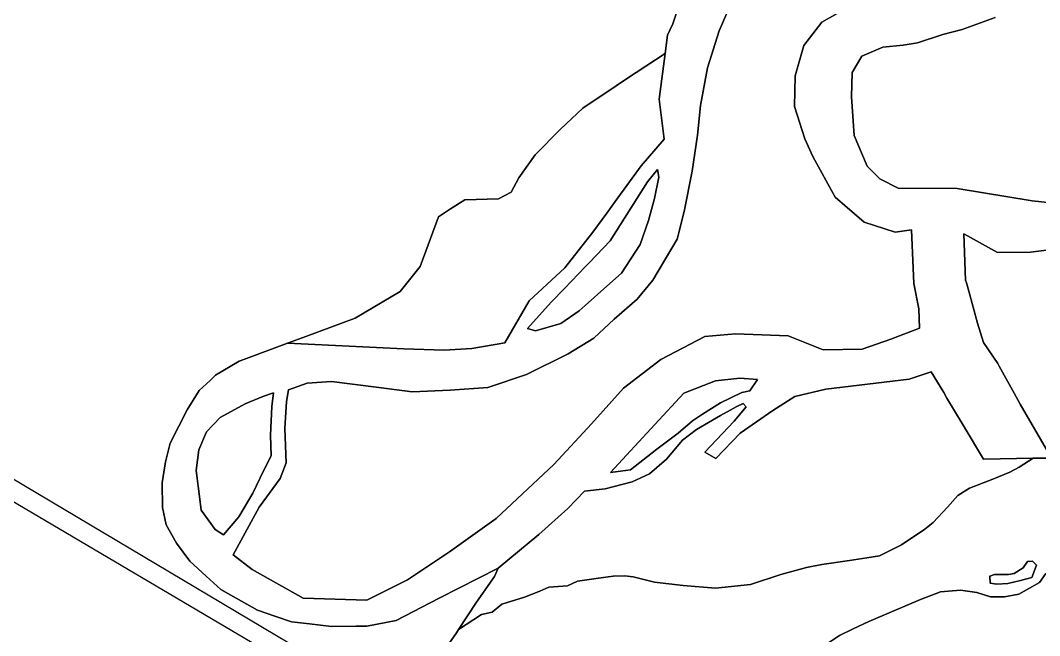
# Model space of a CAD drawing. Header units: inches. Extents: x 288635 to 1232953, y 676945 to 1655780.
# Drawn here: x 469572 to 488074, y 1269224 to 1280392 of the extents above; entities that cross this region are included whole.
import ezdxf

# ---------------------------------------------------------------- set-up
doc = ezdxf.new("R2010")
doc.units = ezdxf.units.IN
doc.header["$MEASUREMENT"] = 0
doc.layers.add('Images', color=7, linetype='Continuous')
picture_1 = doc.add_image_def('image6.jpg', size_in_pixel=(2592, 3907))
picture_2 = doc.add_image_def('image7.jpg', size_in_pixel=(2590, 3729))

msp = doc.modelspace()

# ---------------------------------------------------------------- linework, layer by layer
at = {"color": 1}
for points in [[(488218.0943, 1272448.0462), (487958.4018, 1272443.5101), (487054.7719, 1272427.7261), (486704.2512, 1273017.0073), (486670.2549, 1273073.8231), (486392.927, 1273537.3026), (486333.4105, 1273636.7686), (486107.7311, 1274014.0863), (485704.7592, 1273879.7624), (484195.3037, 1273695.6824), (483631.5667, 1273562.4205), (483230.2459, 1273308.42), (482640.9647, 1272896.9391), (482193.9238, 1272439.7382), (481995.8034, 1272551.4984), (482529.2045, 1273115.3796), (482747.6449, 1273379.5401), (482691.7648, 1273435.4202), (482574.9246, 1273384.6201), (482280.284, 1273222.0598), (481848.4831, 1272968.0593), (481589.4026, 1272769.9389), (481299.842, 1272429.5782), (480995.0414, 1272160.3377), (480675.0008, 1272013.0174), (480187.3198, 1271891.0971), (479811.9475, 1271847.7583), (479507.1469, 1271530.2577), (478986.4458, 1271060.3567), (478244.1013, 1270449.971), (477177.2991, 1269903.87), (476396.2476, 1269497.4691), (475862.8465, 1269395.8689), (475658.8154, 1269393.8488), (475221.4952, 1269389.5189), (474818.0088, 1269435.1304), (474491.2438, 1269472.0691), (474189.5082, 1269577.8321), (473875.2925, 1269687.9695), (473393.7605, 1269958.5447), (473208.5412, 1270062.6203), (472944.1832, 1270305.9498), (472649.7401, 1270576.9713), (472407.3813, 1270905.0553), (472216.8809, 1271233.1393), (472153.3808, 1271550.6399), (472148.0891, 1271995.1408), (472206.2975, 1272376.1416), (472290.9644, 1272720.1006), (472600.5014, 1273321.1935), (472820.1321, 1273672.6025), (473014.5926, 1273856.6455), (473116.466, 1273953.0614), (473545.0919, 1274207.0619), (473630.1473, 1274238.6327), (474423.2462, 1274533.0144), (476533.3064, 1274431.2311), (477264.4123, 1274405.0414), (477767.2434, 1274438.5635), (478364.1446, 1274540.1637), (478808.6455, 1275302.1652), (479456.3468, 1275899.0664), (479964.3478, 1276546.7677), (480215.4376, 1276892.0162), (480370.7486, 1277105.5688), (480840.6495, 1277753.2701), (481259.7504, 1278235.8711), (481170.8502, 1278959.7725), (481277.2907, 1279791.8981), (481320.8194, 1280121.4725), (481413.9746, 1280332.0309), (481655.0243, 1281031.9686)], [(481655.0243, 1281031.9686), (481413.9746, 1280332.0309), (481320.8194, 1280121.4725), (481277.2907, 1279791.8981), (480576.1434, 1279328.8763), (480384.4406, 1279201.457), (479780.8043, 1278800.2377), (479374.4035, 1278419.237), (478917.2026, 1277949.336), (478618.752, 1277536.5852), (478479.0517, 1277276.2347), (478250.4513, 1277155.5845), (477640.8501, 1277136.5344), (477380.4995, 1276971.4341), (477164.5991, 1276825.3838), (476828.0484, 1275923.682), (476468.5631, 1275473.0583), (475651.1794, 1274984.9384), (474756.886, 1274656.8545), (474423.2462, 1274533.0144), (473630.1473, 1274238.6327), (473545.0919, 1274207.0619), (473116.466, 1273953.0614), (473014.5926, 1273856.6455), (472820.1321, 1273672.6025), (472600.5014, 1273321.1935), (472290.9644, 1272720.1006), (472206.2975, 1272376.1416), (472148.0891, 1271995.1408), (472153.3808, 1271550.6399), (472216.8809, 1271233.1393), (472407.3813, 1270905.0553), (472649.7401, 1270576.9713), (472944.1832, 1270305.9498), (473208.5412, 1270062.6203), (473393.7605, 1269958.5447), (473875.2925, 1269687.9695), (474189.5082, 1269577.8321), (474491.2438, 1269472.0691), (474818.0088, 1269435.1304), (475221.4952, 1269389.5189), (475658.8154, 1269393.8488), (475862.8465, 1269395.8689), (476396.2476, 1269497.4691), (477177.2991, 1269903.87), (478244.1013, 1270449.971), (478180.6011, 1270297.5707), (477850.4005, 1269834.0198), (477525.2864, 1269332.0892), (477488.4498, 1269275.2187), (477221.7492, 1268894.2179)], [(482472.6028, 1280707.296), (482254.1623, 1280204.375), (482045.8819, 1279533.8137), (481918.8817, 1278848.0123), (481863.0016, 1278309.5312), (481766.4814, 1277654.2099), (481619.1611, 1276922.6885), (481497.2408, 1276419.7675), (481055.28, 1275678.086), (480765.7194, 1275332.6453), (480349.1585, 1274966.8846), (479983.3978, 1274626.5239), (479516.0369, 1274342.0433), (478759.1154, 1273966.1226), (478058.074, 1273727.3621), (477372.2726, 1273681.642), (476686.4712, 1273651.1619), (476081.95, 1273727.3621), (475218.3483, 1273839.1223), (474776.3874, 1273808.6422), (474441.1067, 1273686.722), (474405.5467, 1273473.3616), (474375.0666, 1272985.6806), (474395.3866, 1272360.8393), (474288.7064, 1272076.3588), (473906.4357, 1271555.6577), (473436.5347, 1270692.056), (473779.4354, 1270425.3555), (474706.5373, 1269904.6544), (475862.2396, 1269866.5544), (476598.841, 1270234.8551), (477360.8426, 1270742.8561), (478211.7443, 1271352.4573), (479253.1463, 1272330.3593), (479938.9477, 1273066.9608), (480523.1489, 1273714.662), (481196.2502, 1274235.3631), (481996.3518, 1274654.4639), (482555.1529, 1274705.264), (483507.6549, 1274667.164), (484142.6561, 1274413.1634), (484853.8575, 1274425.8635), (485374.5586, 1274603.6638), (485893.3238, 1274803.3396), (485881.2896, 1275155.6916), (485789.8494, 1275617.9725), (485747.3733, 1276591.2525), (485453.6868, 1276550.273), (484886.419, 1276728.0734), (484361.4846, 1277185.2743), (483955.0838, 1277921.8758), (483811.1502, 1278243.6097), (483624.8832, 1278827.8109), (483636.1015, 1279383.437), (483796.9685, 1279933.7715), (484118.7025, 1280357.1056), (484592.8368, 1280628.0395)], [(484592.8368, 1280628.0395), (484118.7025, 1280357.1056), (483796.9685, 1279933.7715), (483636.1015, 1279383.437), (483624.8832, 1278827.8109), (483811.1502, 1278243.6097), (483955.0838, 1277921.8758), (484361.4846, 1277185.2743), (484886.419, 1276728.0734), (485453.6868, 1276550.273), (485747.3733, 1276591.2525), (485789.8494, 1275617.9725), (485881.2896, 1275155.6916), (485893.3238, 1274803.3396), (485374.5586, 1274603.6638), (484853.8575, 1274425.8635), (484142.6561, 1274413.1634), (483507.6549, 1274667.164), (482555.1529, 1274705.264), (481996.3518, 1274654.4639), (481196.2502, 1274235.3631), (480523.1489, 1273714.662), (479938.9477, 1273066.9608), (479253.1463, 1272330.3593), (478211.7443, 1271352.4573), (477360.8426, 1270742.8561), (476598.841, 1270234.8551), (475862.2396, 1269866.5544), (474706.5373, 1269904.6544), (473779.4354, 1270425.3555), (473436.5347, 1270692.056), (473906.4357, 1271555.6577), (474288.7064, 1272076.3588), (474395.3866, 1272360.8393), (474375.0666, 1272985.6806), (474405.5467, 1273473.3616), (474441.1067, 1273686.722), (474776.3874, 1273808.6422), (475218.3483, 1273839.1223), (476081.95, 1273727.3621), (476686.4712, 1273651.1619), (477372.2726, 1273681.642), (478058.074, 1273727.3621), (478759.1154, 1273966.1226), (479516.0369, 1274342.0433), (479983.3978, 1274626.5239), (480349.1585, 1274966.8846), (480765.7194, 1275332.6453), (481055.28, 1275678.086), (481497.2408, 1276419.7675), (481619.1611, 1276922.6885), (481766.4814, 1277654.2099), (481863.0016, 1278309.5312), (481918.8817, 1278848.0123), (482045.8819, 1279533.8137), (482254.1623, 1280204.375), (482472.6028, 1280707.296)], [(487270.0021, 1280444.8205), (486665.4809, 1280226.38), (486320.0402, 1280134.9399), (485857.7593, 1279982.5396), (485598.6788, 1279941.8995), (485227.838, 1279906.3394), (484846.8373, 1279743.7791), (484674.1169, 1279449.1385), (484657.8186, 1279005.6113), (484708.6187, 1278302.8765), (484945.6858, 1277744.0754), (485174.2863, 1277515.475), (485504.4869, 1277346.1413), (486577.0041, 1277340.0029), (487938.4468, 1277116.4825), (489115.993, 1276988.6868)], [(489115.993, 1276988.6868), (487938.4468, 1277116.4825), (486577.0041, 1277340.0029), (485504.4869, 1277346.1413), (485174.2863, 1277515.475), (484945.6858, 1277744.0754), (484708.6187, 1278302.8765), (484657.8186, 1279005.6113), (484674.1169, 1279449.1385), (484846.8373, 1279743.7791), (485227.838, 1279906.3394), (485598.6788, 1279941.8995), (485857.7593, 1279982.5396), (486320.0402, 1280134.9399), (486665.4809, 1280226.38), (487270.0021, 1280444.8205)], [(488442.4261, 1276253.9391), (487909.0251, 1276186.2056), (487307.8905, 1276177.7389), (486766.0228, 1276482.5396), (486698.2469, 1276515.2172), (486731.3625, 1275678.0191), (486744.8913, 1275628.1325), (486790.6114, 1275475.7322), (486948.0917, 1274896.6111), (487054.7719, 1274546.0904), (487313.8525, 1274165.0896), (487340.7152, 1274116.0652), (487609.6353, 1273625.2859), (487720.2533, 1273423.4081), (488197.7742, 1272600.4465)], [(488197.7742, 1272600.4465), (487720.2533, 1273423.4081), (487609.6353, 1273625.2859), (487340.7152, 1274116.0652), (487313.8525, 1274165.0896), (487054.7719, 1274546.0904), (486948.0917, 1274896.6111), (486790.6114, 1275475.7322), (486744.8913, 1275628.1325), (486731.3625, 1275678.0191), (486698.2469, 1276515.2172), (486766.0228, 1276482.5396), (487307.8905, 1276177.7389), (487909.0251, 1276186.2056), (488442.4261, 1276253.9391)], [(484186.9823, 1269055.6991), (484440.9828, 1269225.0328), (484689.6916, 1269346.7413), (484975.4422, 1269479.0333), (485382.9014, 1269653.6586), (485911.5399, 1269876.5441), (486277.3006, 1270018.7843), (486637.9814, 1270049.2644), (486932.622, 1270008.6243), (487181.5424, 1269927.3442), (487435.543, 1269927.3442), (487694.6235, 1269978.1443), (487887.6639, 1270084.8245), (488070.5442, 1270186.4247), (488187.3845, 1270348.985)]]:
    msp.add_lwpolyline(points, dxfattribs=at)
for points in [[(477767.2434, 1274438.5635), (477264.4123, 1274405.0414), (476533.3064, 1274431.2311), (474423.2462, 1274533.0144), (474756.886, 1274656.8545), (475651.1794, 1274984.9384), (476468.5631, 1275473.0583), (476828.0484, 1275923.682), (477164.5991, 1276825.3838), (477380.4995, 1276971.4341), (477640.8501, 1277136.5344), (478250.4513, 1277155.5845), (478479.0517, 1277276.2347), (478618.752, 1277536.5852), (478917.2026, 1277949.336), (479374.4035, 1278419.237), (479780.8043, 1278800.2377), (480384.4406, 1279201.457), (480576.1434, 1279328.8763), (481277.2907, 1279791.8981), (481170.8502, 1278959.7725), (481259.7504, 1278235.8711), (480840.6495, 1277753.2701), (480370.7486, 1277105.5688), (480215.4376, 1276892.0162), (479964.3478, 1276546.7677), (479456.3468, 1275899.0664), (478808.6455, 1275302.1652), (478364.1446, 1274540.1637), (477767.2434, 1274438.5635)], [(481162.6817, 1277545.5718), (481137.2817, 1277687.812), (480955.3926, 1277460.4506), (480278.76, 1276392.4095), (479900.906, 1275998.4384), (479828.5559, 1275923.0023), (479448.787, 1275527.0348), (479206.8778, 1275274.8072), (478775.077, 1274797.2863), (478922.3973, 1274756.6462), (479384.6782, 1274888.7264), (479714.8789, 1275122.4069), (479823.4376, 1275218.7437), (480219.1272, 1275569.8855), (480481.9604, 1275803.1283), (480822.3211, 1276321.2893), (480974.7214, 1276758.1702), (481081.4016, 1277159.491), (481162.6817, 1277545.5718)], [(479384.6782, 1274888.7264), (478922.3973, 1274756.6462), (478775.077, 1274797.2863), (479206.8778, 1275274.8072), (479448.787, 1275527.0348), (479828.5559, 1275923.0023), (479900.906, 1275998.4384), (480278.76, 1276392.4095), (480955.3926, 1277460.4506), (481137.2817, 1277687.812), (481162.6817, 1277545.5718), (481081.4016, 1277159.491), (480974.7214, 1276758.1702), (480822.3211, 1276321.2893), (480481.9604, 1275803.1283), (480219.1272, 1275569.8855), (479823.4376, 1275218.7437), (479714.8789, 1275122.4069), (479384.6782, 1274888.7264)], [(486704.2512, 1273017.0073), (487054.7719, 1272427.7261), (487958.4018, 1272443.5101), (487704.7835, 1272284.4689), (487532.0631, 1272193.0287), (487227.2625, 1272060.9484), (486800.5417, 1271898.3881), (486592.2613, 1271766.3078), (486399.2209, 1271552.9474), (486140.1404, 1271278.6269), (485987.7401, 1271156.7066), (485566.0992, 1270872.226), (485165.9426, 1270674.9523), (484938.4005, 1270637.9106), (484620.8998, 1270590.2855), (484123.4822, 1270516.202), (483843.0233, 1270463.2852), (483377.3557, 1270336.285), (482827.0212, 1270151.0763), (482192.02, 1270087.5761), (481604.6438, 1270135.2012), (481080.7677, 1270193.4097), (480694.4753, 1270288.6599), (480541.0167, 1270309.8266), (480334.6413, 1270304.5349), (480022.4323, 1270262.2015), (479683.765, 1270214.5764), (479503.8479, 1270129.9096), (479165.1806, 1270103.4512), (479001.1386, 1270029.3677), (478725.9714, 1269923.5342), (478313.2205, 1269796.5339), (478138.5952, 1269648.3669), (477942.8031, 1269606.0335), (477525.2864, 1269332.0892), (477850.4005, 1269834.0198), (478180.6011, 1270297.5707), (478244.1013, 1270449.971), (478986.4458, 1271060.3567), (479507.1469, 1271530.2577), (479811.9475, 1271847.7583), (480187.3198, 1271891.0971), (480675.0008, 1272013.0174), (480995.0414, 1272160.3377), (481299.842, 1272429.5782), (481589.4026, 1272769.9389), (481848.4831, 1272968.0593), (482280.284, 1273222.0598), (482574.9246, 1273384.6201), (482691.7648, 1273435.4202), (482747.6449, 1273379.5401), (482529.2045, 1273115.3796), (481995.8034, 1272551.4984), (482193.9238, 1272439.7382), (482640.9647, 1272896.9391), (483230.2459, 1273308.42), (483631.5667, 1273562.4205), (484195.3037, 1273695.6824), (485704.7592, 1273879.7624), (486107.7311, 1274014.0863), (486333.4105, 1273636.7686), (486392.927, 1273537.3026), (486670.2549, 1273073.8231), (486704.2512, 1273017.0073)], [(481088.2718, 1273054.6469), (480283.84, 1272185.7377), (480649.6007, 1272231.4578), (481127.1217, 1272607.3786), (481513.2025, 1272902.0191), (481772.283, 1273125.5396), (481953.4854, 1273241.5091), (482280.284, 1273450.6602), (482666.3648, 1273638.6206), (482813.6851, 1273669.1007), (482955.9253, 1273872.3011), (482630.8047, 1273897.7011), (482188.8438, 1273851.981), (481614.8027, 1273623.3806), (481088.2718, 1273054.6469)], [(480649.6007, 1272231.4578), (480283.84, 1272185.7377), (481088.2718, 1273054.6469), (481614.8027, 1273623.3806), (482188.8438, 1273851.981), (482630.8047, 1273897.7011), (482955.9253, 1273872.3011), (482813.6851, 1273669.1007), (482666.3648, 1273638.6206), (482280.284, 1273450.6602), (481953.4854, 1273241.5091), (481772.283, 1273125.5396), (481513.2025, 1272902.0191), (481127.1217, 1272607.3786), (480649.6007, 1272231.4578)], [(474137.0277, 1273384.6201), (474167.5078, 1273633.5406), (473974.4674, 1273562.4205), (473654.4267, 1273430.3402), (473197.2258, 1273181.4197), (472948.3053, 1272922.3392), (472811.145, 1272597.2185), (472785.8361, 1272409.9323), (472760.3449, 1272221.2978), (472831.4651, 1271703.1367), (472856.8651, 1271499.9363), (473105.7856, 1271149.4156), (473258.1859, 1271052.8954), (473537.5865, 1271378.0161), (473791.587, 1271809.817), (473923.6673, 1272089.2175), (473969.3636, 1272178.3253), (474126.8677, 1272485.4583), (474111.6276, 1272861.3791), (474137.0277, 1273384.6201)], [(473537.5865, 1271378.0161), (473258.1859, 1271052.8954), (473105.7856, 1271149.4156), (472856.8651, 1271499.9363), (472831.4651, 1271703.1367), (472760.3449, 1272221.2978), (472785.8361, 1272409.9323), (472811.145, 1272597.2185), (472948.3053, 1272922.3392), (473197.2258, 1273181.4197), (473654.4267, 1273430.3402), (473974.4674, 1273562.4205), (474167.5078, 1273633.5406), (474137.0277, 1273384.6201), (474111.6276, 1272861.3791), (474126.8677, 1272485.4583), (473969.3636, 1272178.3253), (473923.6673, 1272089.2175), (473791.587, 1271809.817), (473537.5865, 1271378.0161)], [(487178.3893, 1270174.8289), (487295.2296, 1270159.5888), (487498.43, 1270169.7489), (487701.6304, 1270220.549), (487930.2309, 1270281.5091), (488016.591, 1270499.9495), (487945.4709, 1270576.1497), (487854.0307, 1270571.0697), (487777.8305, 1270454.2294), (487610.1902, 1270352.6292), (487508.59, 1270332.3092), (487254.5895, 1270332.3092), (487168.2293, 1270301.8291), (487178.3893, 1270174.8289)], [(487498.43, 1270169.7489), (487295.2296, 1270159.5888), (487178.3893, 1270174.8289), (487168.2293, 1270301.8291), (487254.5895, 1270332.3092), (487508.59, 1270332.3092), (487610.1902, 1270352.6292), (487777.8305, 1270454.2294), (487854.0307, 1270571.0697), (487945.4709, 1270576.1497), (488016.591, 1270499.9495), (487930.2309, 1270281.5091), (487701.6304, 1270220.549), (487498.43, 1270169.7489)]]:
    msp.add_lwpolyline(points, close=True, dxfattribs=at)
at = {"color": 1, "ltscale": 3}
for points in [[(477221.7492, 1268894.2179), (477488.4498, 1269275.2187), (477525.2864, 1269332.0892), (477942.8031, 1269606.0335), (478138.5952, 1269648.3669), (478313.2205, 1269796.5339), (478725.9714, 1269923.5342), (479001.1386, 1270029.3677), (479165.1806, 1270103.4512), (479503.8479, 1270129.9096), (479683.765, 1270214.5764), (480022.4323, 1270262.2015), (480334.6413, 1270304.5349), (480541.0167, 1270309.8266), (480694.4753, 1270288.6599), (481080.7677, 1270193.4097), (481604.6438, 1270135.2012), (482192.02, 1270087.5761), (482827.0212, 1270151.0763), (483377.3557, 1270336.285), (483843.0233, 1270463.2852), (484123.4822, 1270516.202), (484620.8998, 1270590.2855), (484938.4005, 1270637.9106), (485165.9426, 1270674.9523), (485566.0992, 1270872.226), (485987.7401, 1271156.7066), (486140.1404, 1271278.6269), (486399.2209, 1271552.9474), (486592.2613, 1271766.3078), (486800.5417, 1271898.3881), (487227.2625, 1272060.9484), (487532.0631, 1272193.0287), (487704.7835, 1272284.4689), (487958.4018, 1272443.5101), (488218.0943, 1272448.0462)], [(488187.3845, 1270348.985), (488070.5442, 1270186.4247), (487887.6639, 1270084.8245), (487694.6235, 1269978.1443), (487435.543, 1269927.3442), (487181.5424, 1269927.3442), (486932.622, 1270008.6243), (486637.9814, 1270049.2644), (486277.3006, 1270018.7843), (485911.5399, 1269876.5441), (485382.9014, 1269653.6586), (484975.4422, 1269479.0333), (484689.6916, 1269346.7413), (484440.9828, 1269225.0328), (484186.9823, 1269055.6991)]]:
    msp.add_lwpolyline(points, dxfattribs=at)

# ---------------------------------------------------------------- pictures from other files: only their frames are drawn
at = {"layer": 'Images'}
image = msp.add_image(picture_1, insert=(463037.5219, 1275868.6976), size_in_units=(43026.9717, 64855.8558), rotation=-30.719241845, dxfattribs=at)
image.dxf.flags = 7
image = msp.add_image(picture_2, insert=(433468.3601, 1220693.3743), size_in_units=(43179.7771, 62168.876), rotation=-30.500541912, dxfattribs=at)
image.dxf.flags = 7

doc.saveas('drawing.dxf')
